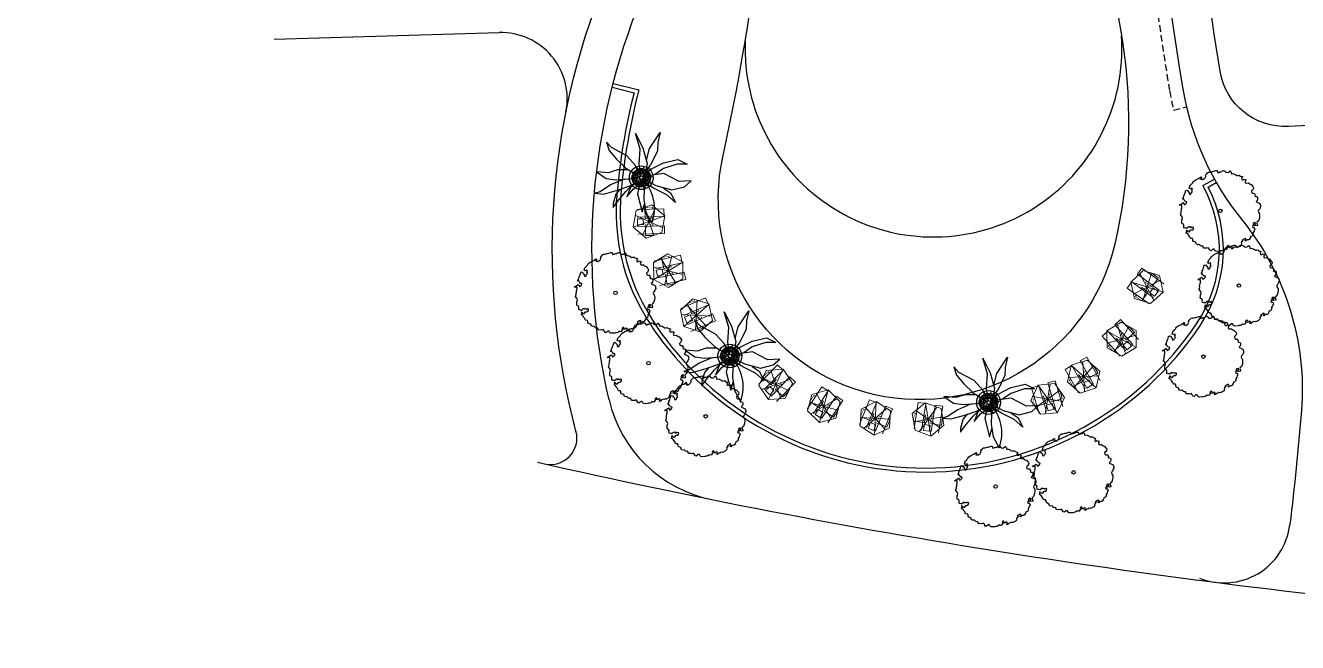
# Model space of a CAD drawing. Extents: x 309418 to 1212698, y 3438380 to 6877191.
# Drawn here: x 606364.3 to 606460.4, y 3439032.9 to 3439079.6 of the extents above; entities that cross this region are included whole.
import ezdxf

# ---------------------------------------------------------------- set-up
doc = ezdxf.new("R2010")
doc.units = 0
doc.header["$MEASUREMENT"] = 0
doc.set_wipeout_variables(frame=1)
doc.linetypes.add('DASHED', pattern=[0.75, 0.5, -0.25])
for name, color, linetype in [('CR-GL$0$CR-SW', 4, 'Continuous'), ('Draft _ Lines', 20, 'Continuous'), ('DRAFT LINES', 32, 'Continuous'), ('LA-FLOWERING-TREE', 221, 'Continuous'), ('LA-HARD-PAVE-HATCH-MARBLE-TYPE (PV - MT-BG-01-AN - RA- ∅ - 01)', 227, 'Continuous'), ('LA-HARD-PAVE-HATCH-WOOD-TYPE( PV - WO-DW-01-∅ - ∅-∅ - 04)', 17, 'Continuous'), ('LA-HARD-PAVE-LINE-01', 30, 'Continuous'), ('LA-PLNT-PALMS', 251, 'Continuous'), ('LA-PLNT-TREE-TRUNK', 52, 'Continuous')]:
    doc.layers.add(name, color=color, linetype=linetype)
doc.layers.add('HW-LA-SF-LOUNGE CHAIRS', color=215, linetype='Continuous', lineweight=0)
doc.layers.add('L-CON-SF-CABANA', color=215, linetype='Continuous', lineweight=0)
picture_1 = doc.add_image_def('image3.jpg', size_in_pixel=(7142, 4284))

# ---------------------------------------------------------------- blocks, each defined once
blk = doc.blocks.new('Lounge 1')
at = {"lineweight": 13, "extrusion": (0, 0, -1)}
blk.add_line((0.411, 1.439), (0.411, 0.859), dxfattribs=at)
blk.add_wipeout([(0.29, 0.859), (0.29, 0), (-0.29, 0), (-0.29, 0.859), (-0.411, 0.859), (-0.411, 1.439), (-0.29, 1.439), (-0.29, 2.03), (0.29, 2.03), (0.29, 1.439), (0.411, 1.439), (0.411, 0.859)])
at = {"extrusion": (0, 0, -1)}
for p, q in [((-0.29, 2.03), (-0.29, 0)), ((0.29, 2.03), (0.29, 0)), ((0.29, 0), (-0.29, 0))]:
    blk.add_line(p, q, dxfattribs=at)
at = {"lineweight": 13, "extrusion": (0, 0, -1)}
for p, q in [((-0.29, 1.439), (-0.411, 1.439)), ((-0.411, 1.439), (-0.411, 0.859)), ((0.411, 1.439), (0.29, 1.439)), ((-0.29, 0.859), (-0.411, 0.859)), ((0.411, 0.859), (0.29, 0.859))]:
    blk.add_line(p, q, dxfattribs=at)
blk.add_lwpolyline([(0.29, 1.439), (-0.29, 1.439)])
blk = doc.blocks.new('umbrella')
blk.add_lwpolyline([(-0.328, 1.236), (-1.23, 0.331), (-0.897, -0.902), (0.338, -1.231), (1.239, -0.326), (0.907, 0.907)], close=True)
for points in [[(0.329, -1.229), (-0.331, 1.235)], [(1.074, 0.287), (-1.064, -0.282)]]:
    blk.add_lwpolyline(points)
at = {"layer": 'L-CON-SF-CABANA', "extrusion": (0, 0, -1)}
for p, q in [((0.575, 0.995), (-0.571, -0.989)), ((-0.987, 0.575), (0.996, -0.57))]:
    blk.add_line(p, q, dxfattribs=at)
blk = doc.blocks.new('LA-SIDE TABLE-0')
at = {"layer": 'HW-LA-SF-LOUNGE CHAIRS'}
blk.add_lwpolyline([(-0.161, 0.157), (0.161, -0.157), (-0.153, -0.479), (-0.475, -0.166)], close=True, dxfattribs=at)
blk = doc.blocks.new('*U670')
at = {"layer": 'HW-LA-SF-LOUNGE CHAIRS', "rotation": 162.2570459346732}
blk.add_blockref('Lounge 1', (-0.269, 1.299), dxfattribs=at)
blk.add_blockref('Lounge 1', (0.969, 0.903), dxfattribs=at)
at = {"rotation": 206.4673177738114}
blk.add_blockref('LA-SIDE TABLE-0', (-0.268, -0.832), dxfattribs=at)
at = {"layer": 'HW-LA-SF-LOUNGE CHAIRS', "rotation": 165.7660392124923}
blk.add_blockref('umbrella', (0, 0.006), dxfattribs=at)
blk = doc.blocks.new('GH-B-LA-HD-FURN-Tree-Pit-140-C2')
blk.add_wipeout([(-0.285, 0.639), (-0.331, 0.617), (-0.371, 0.593), (-0.464, 0.524), (-0.509, 0.48), (-0.547, 0.437), (-0.566, 0.411), (-0.593, 0.373), (-0.614, 0.337), (-0.643, 0.276), (-0.665, 0.22), (-0.683, 0.154), (-0.692, 0.107), (-0.698, 0.047), (-0.7, 0.008), (-0.7, -0.016), (-0.696, -0.075), (-0.684, -0.149), (-0.657, -0.241), (-0.632, -0.301), (-0.605, -0.352), (-0.578, -0.395), (-0.516, -0.473), (-0.43, -0.552), (-0.377, -0.59), (-0.308, -0.629), (-0.192, -0.673), (-0.137, -0.686), (-0.026, -0.7), (0.028, -0.699), (0.16, -0.681), (0.232, -0.66), (0.287, -0.638), (0.411, -0.567), (0.473, -0.516), (0.517, -0.472), (0.565, -0.413), (0.608, -0.346), (0.66, -0.234), (0.679, -0.17), (0.695, -0.08), (0.699, 0.027), (0.674, 0.189), (0.649, 0.262), (0.618, 0.329), (0.576, 0.398), (0.529, 0.458), (0.47, 0.518), (0.414, 0.565), (0.336, 0.614), (0.277, 0.643), (0.234, 0.66), (0.176, 0.677), (0.135, 0.687), (0.1, 0.693), (0.045, 0.699), (0.004, 0.7), (-0.03, 0.699), (-0.071, 0.696), (-0.096, 0.693), (-0.124, 0.689), (-0.195, 0.672)])
at = {"linetype": 'Continuous', "ltscale": 7}
blk.add_circle((0, 0), 0.7, dxfattribs=at)
for centre, radius in [((0, 0), 0.7), ((-0.592, 0.009, 0), 0.0312), ((-0.526, 0.216, 0), 0.0751), ((-0.542, 0.345, 0), 0.0312), ((-0.482, 0.387, 0), 0.0312), ((-0.442, 0.118, 0), 0.0312), ((-0.432, -0.011, 0), 0.0312), ((-0.385, 0.277, 0), 0.0744), ((-0.38, 0.429, 0), 0.0489), ((-0.345, 0.538, 0), 0.0489), ((-0.319, 0.363, 0), 0.0312), ((-0.319, 0.189, 0), 0.0312), ((-0.223, 0.255, 0), 0.0751), ((-0.203, 0.436, 0), 0.0864), ((-0.239, 0.566, 0), 0.0312), ((-0.106, 0.624, 0), 0.0312), ((-0.046, 0.394, 0), 0.0751), ((-0.067, 0.526, 0), 0.0489), ((0.025, 0.561, 0), 0.0312), ((0.091, 0.494, 0), 0.0489), ((0.075, 0.397, 0), 0.0312), ((0.163, 0.33, 0), 0.0312), ((0.221, 0.245, 0), 0.0744), ((0.226, 0.418, 0), 0.0751), ((0.247, 0.56, 0), 0.0312), ((0.336, -0.05, 0), 0.0744), ((0.328, 0.519, 0), 0.0489), ((0.314, 0.186, 0), 0.0312), ((0.342, 0.102, 0), 0.0489), ((0.39, 0.277, 0), 0.0744), ((0.396, 0.429, 0), 0.0489), ((0.498, 0.095, 0), 0.0751), ((0.498, -0.073, 0), 0.0751), ((0.48, 0.346, 0), 0.0312), ((0.553, 0.255, 0), 0.0751), ((0.602, 0.143, 0), 0.0312), ((-0.664, -0.034, 0), 0.0312), ((-0.602, -0.135, 0), 0.0744), ((-0.523, -0.055, 0), 0.0312), ((-0.508, -0.414, 0), 0.0312), ((-0.505, -0.182, 0), 0.0312), ((-0.43, -0.174, 0), 0.0312), ((-0.406, -0.372, 0), 0.0489), ((-0.386, -0.273, 0), 0.0489), ((-0.327, -0.118, 0), 0.0744), ((-0.345, -0.437, 0), 0.0312), ((-0.285, -0.24, 0), 0.0489), ((-0.249, -0.546, 0), 0.0751), ((-0.229, -0.365, 0), 0.0864), ((-0.214, -0.155, 0), 0.0312), ((-0.175, -0.631, 0), 0.0312), ((-0.144, -0.505, 0), 0.0312), ((-0.11, -0.277, 0), 0.0489), ((-0.086, -0.557, 0), 0.0489), ((0.043, -0.574, 0), 0.0751), ((0.028, -0.318, 0), 0.0489), ((0.011, -0.474, 0), 0.0312), ((0.01, -0.669, 0), 0.0312), ((0.049, -0.404, 0), 0.0312), ((0.112, -0.242, 0), 0.0489), ((0.195, -0.556, 0), 0.0744), ((0.2, -0.382, 0), 0.0751), ((0.184, -0.17, 0), 0.0312), ((0.211, -0.253, 0), 0.0489), ((0.255, -0.157, 0), 0.0312), ((0.274, -0.477, 0), 0.0312), ((0.346, -0.263, 0), 0.0489), ((0.37, -0.372, 0), 0.0489), ((0.384, -0.154, 0), 0.0312), ((0.454, -0.455, 0), 0.0312), ((0.456, -0.261, 0), 0.0312), ((0.521, -0.179, 0), 0.0312)]:
    blk.add_circle(centre, radius)
for centre, radius, start, end in [((-0.738, 0.073, 0), 0.0751, 300.56995, 48.13189), ((-0.667, 0.152, 0), 0.0312, 228.25091, 106.0031), ((-0.703, 0.259, 0), 0.0489, 338.95156, 340.5973), ((-0.617, 0.292, 0), 0.0312, 212.38699, 96.93294), ((-0.532, 0.493, 0), 0.0744, 249.8969, 24.44616), ((-0.141, 0.712, 0), 0.0489, 225.13359, 337.31896), ((0.053, 0.676, 0), 0.0744, 161.29619, 9.73208), ((0.228, 0.639, 0), 0.0312, 117.36186, 23.37918), ((0.491, 0.534, 0), 0.0312, 191.31199, 263.52729), ((0.572, 0.436, 0), 0.0864, 143.86727, 290.7577), ((0.676, 0.067, 0), 0.0751, 82.37222, 288.96734), ((-0.683, -0.259, 0), 0.0489, 330.55443, 70.90521), ((-0.558, -0.308, 0), 0.0744, 243.04684, 174.73742), ((-0.568, -0.456, 0), 0.0312, 13.63317, 63.92155), ((-0.411, -0.524, 0), 0.0744, 297.59757, 166.13286), ((-0.345, -0.612, 0), 0.0312, 335.79609, 145.33578), ((-0.126, -0.734, 0), 0.0751, 29.1719, 131.34724), ((0.145, -0.71, 0), 0.0751, 33.568, 169.58741), ((0.364, -0.524, 0), 0.0744, 340.2974, 269.33505), ((0.527, -0.546, 0), 0.0751, 97.23348, 170.67419), ((0.547, -0.365, 0), 0.0864, 29.69595, 262.86872), ((0.661, -0.083, 0), 0.0489, 40.76282, 304.86097), ((0.672, -0.262, 0), 0.0489, 95.69847, 221.74846), ((0.664, -0.168, 0), 0.0312, 47.4763, 284.07386), ((0.73, -0.03, 0), 0.0312, 164.22546, 190.99296)]:
    blk.add_arc(centre, radius, start, end)
blk = doc.blocks.new('P200')
blk.add_lwpolyline([(0, -0.1), (0, 0.1)])
blk = doc.blocks.new('COARSE GRAVEL')
blk.add_wipeout([(0.677, 0.593), (0.693, 0.574), (0.693, 0.574), (0.73, 0.527), (0.758, 0.485), (0.793, 0.425), (0.81, 0.393), (0.831, 0.346), (0.85, 0.297), (0.867, 0.242), (0.883, 0.174), (0.894, 0.105), (0.899, 0.041), (0.9, -0.016), (0.898, -0.066), (0.892, -0.123), (0.88, -0.186), (0.867, -0.24), (0.848, -0.301), (0.82, -0.372), (0.79, -0.431), (0.757, -0.487), (0.72, -0.54), (0.681, -0.589), (0.641, -0.632), (0.605, -0.666), (0.579, -0.689), (0.53, -0.728), (0.477, -0.763), (0.444, -0.783), (0.404, -0.804), (0.374, -0.819), (0.305, -0.847), (0.25, -0.865), (0.153, -0.887), (0.088, -0.896), (0.02, -0.9), (-0.062, -0.898), (-0.179, -0.882), (-0.241, -0.867), (-0.295, -0.85), (-0.358, -0.826), (-0.43, -0.791), (-0.464, -0.771), (-0.526, -0.731), (-0.571, -0.696), (-0.616, -0.656), (-0.68, -0.59), (-0.714, -0.548), (-0.748, -0.5), (-0.791, -0.43), (-0.832, -0.343), (-0.866, -0.245), (-0.889, -0.14), (-0.899, -0.041), (-0.897, 0.077), (-0.881, 0.186), (-0.856, 0.277), (-0.839, 0.326), (-0.811, 0.39), (-0.778, 0.452), (-0.742, 0.509), (-0.702, 0.563), (-0.651, 0.621), (-0.592, 0.678), (-0.491, 0.754), (-0.4, 0.806), (-0.329, 0.838), (-0.192, 0.879), (-0.105, 0.894), (0.013, 0.9), (0.085, 0.896), (0.203, 0.877), (0.251, 0.864), (0.353, 0.828), (0.407, 0.803), (0.424, 0.794), (0.47, 0.768), (0.49, 0.755), (0.524, 0.732), (0.558, 0.706), (0.616, 0.656), (0.651, 0.622)])
at = {"rotation": 45.00000000604048}
blk.add_blockref('GH-B-LA-HD-FURN-Tree-Pit-140-C2', (0, 0), dxfattribs=at)
at = {"layer": 'LA-HARD-PAVE-HATCH-WOOD-TYPE( PV - WO-DW-01-∅ - ∅-∅ - 04)'}
blk.add_circle((0, 0), 0.9, dxfattribs=at)
at = {"layer": 'LA-HARD-PAVE-LINE-01'}
blk.add_circle((0, 0), 0.7, dxfattribs=at)
at = {"layer": 'LA-HARD-PAVE-HATCH-WOOD-TYPE( PV - WO-DW-01-∅ - ∅-∅ - 04)'}
for p, rotation in [((-0.8, 0.013), 269.0493109383438), ((-0.641, 0.479), 233.239448750675), ((-0.24, 0.763), 197.4295865630063), ((0.252, 0.759), 161.6197243753375), ((0.649, 0.468), 125.8098621876688), ((-0.656, -0.457), 304.8591731260126), ((-0.265, -0.755), 340.6690353136814), ((0.227, -0.767), 16.47889750135008), ((0.633, -0.489), 52.28875968901892), ((0.8, -0.027), 88.09862187668766)]:
    blk.add_blockref('P200', p, dxfattribs=dict(at, rotation=rotation))
blk = doc.blocks.new('GH-B-LA-PL-PALM')
for p, q in [((-1.517, 2.964), (-2.174, 3.082)), ((-2.174, 3.082), (-1.583, 2.408)), ((-0.725, 2.373), (-1.517, 2.964)), ((-2.808, 1.298), (-2.97, 2.047)), ((-2.97, 2.047), (-2.513, 1.474)), ((-1.583, 2.408), (-1.319, 1.141)), ((-0.226, 1.232), (-0.725, 2.373)), ((-1.933, 0.598), (-2.808, 1.298)), ((-2.513, 1.474), (-1.587, 0.875)), ((-1.319, 1.141), (-0.653, 0.504)), ((-0.022, 0.123), (-0.226, 1.232)), ((-0.955, 0.175), (-1.933, 0.598)), ((-1.587, 0.875), (-0.851, 0.675)), ((-0.955, 0.175), (-0.123, 0.023)), ((-0.653, 0.504), (-0.099, 0.076)), ((-0.585, -0.034), (-1.172, -0.045)), ((0.206, -1.184), (0.662, -1.757)), ((0.662, -1.757), (1.267, -2.163)), ((1.267, -2.163), (1.777, -2.915))]:
    blk.add_line(p, q)
for points in [[(-0.451, 1.808), (-0.499, 2.44), (-0.17, 3.188), (-0.209, 2.316), (0.031, 1.265), (0.106, 0.609)], [(0.075, 0.1), (0.543, 0.728), (1.155, 1.179), (1.809, 1.901), (2.162, 2.778)], [(0.112, 0.054), (1.131, 0.546), (1.977, 1.672), (1.392, 1.44)], [(-0.085, -0.091), (-0.721, -0.772), (-1.64, -1.411), (-2.332, -2.431), (-1.827, -1.319), (-1.132, -0.325), (-0.476, 0.023), (-0.125, 0.006)], [(0.484, -0.064), (1.072, -0.167), (1.803, 0.069), (1.06, 0.076), (0.462, 0.223)], [(-1.27, -0.522), (-2.104, -0.891), (-3.563, -1.025), (-2.852, -0.688), (-2.355, -0.309), (-1.172, -0.045)], [(-0.056, -0.112), (-0.459, -0.92), (-0.598, -1.887), (-0.356, -3.184), (-0.437, -3.729), (-0.092, -3.173), (0.082, -2.348), (0.165, -1.363), (0.015, -0.124)], [(0.089, -0.087), (1.018, -0.999), (1.885, -1.46), (2.766, -1.745), (3.106, -1.976), (2.762, -1.439), (1.868, -0.796), (1.076, -0.298), (0.553, -0.094), (0.123, -0.021)], [(1.777, -2.915), (1.7, -2.02), (1.329, -1.394), (0.682, -0.702)], [(1.682, -0.703), (2.163, -0.713), (2.841, -0.428), (3.079, -0.234), (2.524, -0.261), (1.55, -0.256), (0.968, -0.194)]]:
    blk.add_lwpolyline(points)
blk.add_arc((3.175, -0.24), 3.184, 108.55511, 173.42729)
at = {"layer": 'LA-PLNT-TREE-TRUNK'}
blk.add_circle((0, 0), 0.131, dxfattribs=at)
blk = doc.blocks.new('FTR-6')
blk.add_lwpolyline([(-2.443, -1.827), (-2.433, -1.751), (-2.405, -1.678), (-2.469, -1.618), (-2.646, -1.595), (-2.707, -1.511), (-2.662, -1.44), (-2.652, -1.364), (-2.624, -1.291), (-2.727, -1.252), (-2.788, -1.167), (-2.916, -1.048), (-2.888, -0.975), (-2.843, -0.904), (-2.907, -0.844), (-2.951, -0.762), (-2.941, -0.686), (-2.949, -0.608), (-3.03, -0.546), (-3.073, -0.464), (-3.046, -0.391), (-3.001, -0.32), (-3.044, -0.237), (-3.07, -0.157), (-3.06, -0.081), (-2.997, -0.013), (-2.97, 0.061), (-3.048, 0.148), (-3.056, 0.226), (-3.011, 0.297), (-2.992, 0.448), (-2.964, 0.521), (-2.972, 0.599), (-2.998, 0.679), (-2.843, 0.762), (-2.834, 0.837), (-2.808, 0.757), (-2.836, 0.684), (-2.775, 0.599), (-2.704, 0.59), (-2.613, 0.604), (-2.546, 0.57), (-2.481, 0.51), (-2.39, 0.524), (-2.31, 0.59), (-2.353, 0.673), (-2.441, 0.684), (-2.431, 0.76), (-2.516, 0.796), (-2.506, 0.872), (-2.591, 0.909), (-2.665, 0.893), (-2.736, 0.902), (-2.744, 0.98), (-2.811, 1.014), (-2.836, 1.094), (-2.774, 1.163), (-2.693, 1.229), (-2.666, 1.303), (-2.709, 1.385), (-2.682, 1.458), (-2.601, 1.525), (-2.539, 1.594), (-2.385, 1.676), (-2.34, 1.747), (-2.31, 1.974), (-2.237, 1.99), (-2.16, 2.031), (-2.097, 2.1), (-2.02, 2.142), (-1.939, 2.208), (-1.862, 2.249), (-1.782, 2.316), (-1.719, 2.385), (-1.798, 2.472), (-1.862, 2.531), (-1.774, 2.52), (-1.689, 2.483), (-1.512, 2.46), (-1.525, 2.36), (-1.57, 2.289), (-1.486, 2.252), (-1.415, 2.243), (-1.341, 2.259), (-1.264, 2.3), (-1.325, 2.385), (-1.315, 2.461), (-1.323, 2.538), (-1.296, 2.612), (-1.36, 2.671), (-1.212, 2.703), (-1.132, 2.77), (-1.058, 2.786), (-0.981, 2.827), (-0.886, 2.866), (-0.732, 2.949), (-0.662, 2.94), (-0.636, 2.86), (-0.646, 2.784), (-0.638, 2.706), (-0.728, 2.564), (-0.65, 2.477), (-0.573, 2.518), (-0.499, 2.534), (-0.428, 2.525), (-0.373, 2.672), (-0.303, 2.663), (-0.275, 2.736), (-0.41, 2.805), (-0.418, 2.883), (-0.264, 2.965), (-0.19, 2.981), (-0.119, 2.972), (-0.046, 2.988), (0.025, 2.979), (0.099, 2.995), (0.19, 3.009), (0.331, 2.991), (0.399, 2.957), (0.469, 2.948), (0.604, 2.879), (0.815, 2.852), (0.823, 2.774), (0.676, 2.742), (0.74, 2.682), (0.765, 2.602), (0.853, 2.591), (0.938, 2.554), (1.033, 2.593), (1.107, 2.609), (1.152, 2.68), (1.226, 2.696), (1.296, 2.687), (1.37, 2.703), (1.458, 2.692), (1.522, 2.632), (1.604, 2.57), (1.671, 2.536), (1.735, 2.477), (1.937, 2.374), (2.001, 2.314), (1.974, 2.241), (1.929, 2.17), (2.01, 2.108), (2.081, 2.099), (2.145, 2.039), (2.212, 2.005), (2.283, 1.996), (2.35, 1.962), (2.411, 1.877), (2.383, 1.804), (2.391, 1.726), (2.452, 1.641), (2.537, 1.604), (2.678, 1.586), (2.686, 1.508), (2.596, 1.366), (2.678, 1.304), (2.721, 1.222), (2.772, 1.062), (2.78, 0.984), (2.844, 0.924), (2.925, 0.862), (2.916, 0.787), (2.959, 0.704), (3.019, 0.62), (2.942, 0.578), (2.869, 0.562), (2.82, 0.466), (2.902, 0.404), (2.973, 0.395), (3.03, 0.285), (2.985, 0.214), (2.914, 0.223), (2.852, 0.155), (2.86, 0.077), (2.988, -0.042), (3.003, -0.198), (3.047, -0.281), (3.027, -0.432), (3.035, -0.51), (2.99, -0.581), (2.913, -0.622), (2.839, -0.638), (2.769, -0.629), (2.695, -0.645), (2.629, -0.739), (2.654, -0.819), (2.733, -0.906), (2.723, -0.982), (2.696, -1.055), (2.622, -1.071), (2.647, -1.151), (2.708, -1.236), (2.681, -1.31), (2.618, -1.378), (2.541, -1.42), (2.467, -1.436), (2.397, -1.427), (2.387, -1.502), (2.43, -1.585), (2.481, -1.745), (2.454, -1.818), (2.409, -1.889), (2.346, -1.958), (2.272, -1.974), (2.195, -2.015), (2.121, -2.032), (2.051, -2.022), (1.974, -2.064), (1.929, -2.135), (1.919, -2.21), (1.891, -2.284), (1.829, -2.353), (1.668, -2.486), (1.514, -2.568), (1.44, -2.584), (1.352, -2.573), (1.278, -2.589), (1.233, -2.66), (1.206, -2.733), (1.129, -2.775), (1.086, -2.692), (0.986, -2.628), (1.063, -2.587), (1.211, -2.555), (1.168, -2.472), (1.083, -2.436), (1.006, -2.477), (0.908, -2.541), (0.834, -2.557), (0.807, -2.631), (0.871, -2.69), (0.861, -2.766), (0.816, -2.837), (0.742, -2.853), (0.665, -2.894), (0.517, -2.926), (0.437, -2.993), (0.36, -3.034), (0.29, -3.025), (0.205, -2.988), (0.128, -3.03), (-0.02, -3.062), (-0.091, -3.053), (-0.155, -2.993), (-0.24, -2.957), (-0.313, -2.973), (-0.339, -2.893), (-0.268, -2.902), (-0.194, -2.886), (-0.185, -2.81), (-0.252, -2.776), (-0.393, -2.757), (-0.46, -2.723), (-0.453, -2.801), (-0.526, -2.817), (-0.594, -2.783), (-0.639, -2.854), (-0.716, -2.895), (-0.79, -2.911), (-0.86, -2.902), (-0.927, -2.868), (-0.998, -2.859), (-1.065, -2.824), (-1.126, -2.74), (-1.211, -2.703), (-1.278, -2.669), (-1.419, -2.651), (-1.487, -2.616), (-1.41, -2.575), (-1.336, -2.559), (-1.358, -2.454), (-1.517, -2.433), (-1.542, -2.353), (-1.468, -2.337), (-1.441, -2.263), (-1.508, -2.229), (-1.582, -2.245), (-1.645, -2.314), (-1.792, -2.346), (-1.86, -2.312), (-1.885, -2.232), (-2.026, -2.213), (-2.094, -2.179), (-2.158, -2.12), (-2.225, -2.085), (-2.417, -1.907), (-2.431, -1.879)], close=True)
blk.add_circle((0, 0), 0.13)

msp = doc.modelspace()

# ---------------------------------------------------------------- linework, layer by layer
at = {"layer": 'CR-GL$0$CR-SW'}
msp.add_arc((606522.42723, 3439571.15128), 538, 257.1764278, 264.8286741, dxfattribs=at)
at = {"layer": 'Draft _ Lines', "color": 114, "linetype": 'DASHED', "true_color": 0x139b48}
msp.add_lwpolyline([(606451.08261, 3439073.19744, -0.01619314), (606450.7906, 3439074.62875, -0.02522005), (606448.68919, 3439092.28843, 0.15964606), (606445.18441, 3439100.94667, -0.4202804), (606447.10245, 3439121.1865, 0.23559985), (606448.95311, 3439125.24903, 0.03901299), (606447.77615, 3439135.59329, 0.21062265), (606443.17828, 3439142.22176), (606439.0859, 3439144.72611, -0.40734652), (606436.68478, 3439154.20934), (606436.78555, 3439154.38304, 0.20261211), (606437.76269, 3439162.10638, -0.01615031), (606437.27017, 3439164.10457, 0.66438774), (606417.34888, 3439167.90658, 0.12446584), (606410.84491, 3439149.45415)], format="xyb", dxfattribs=at)
msp.add_lwpolyline([(606451.08261, 3439073.19744), (606452.05544, 3439073.42895)], dxfattribs=at)
at = {"layer": 'LA-FLOWERING-TREE'}
for points in [[(606405.93758, 3439048.91114, -0.16357359), (606408.1184, 3439082.81007, 0.0974011), (606409.60898, 3439090.38364, 0.026476), (606406.92422, 3439141.18496, -0.15025322), (606411.86219, 3439166.51417, 0.19802132), (606413.98898, 3439184.90734)], [(606408.43632, 3439051.29407, -0.15511116), (606410.89481, 3439081.67361, 0.0974011), (606412.60898, 3439090.38321, 0.026476), (606409.90747, 3439141.50158, -0.17481696), (606416.51601, 3439168.46006, -0.66438774), (606438.24834, 3439164.31241, 0.0632462), (606440.81036, 3439156.96918)], [(606440.81036, 3439156.96918, -0.15193074), (606449.79585, 3439117.70031, 0.06144611), (606451.77638, 3439074.79682, 0.12878145), (606456.28089, 3439064.84448, -0.19247616), (606460.73844, 3439050.47882, -0.01046572), (606459.86858, 3439041.84055)], [(606482.42792, 3439073.07982), (606459.77646, 3439071.95103, -0.38114464), (606454.5947, 3439076.1285, -0.04372764), (606452.29145, 3439106.13781, -0.3965764), (606457.0423, 3439111.07762), (606480.47618, 3439112.2454)], [(606408.67294, 3439074.92248), (606410.31968, 3439074.49658, 0.04053103), (606409.02051, 3439066.73729, 0.1451807), (606410.74437, 3439058.38224, 0.0396003), (606412.4795, 3439055.68101, 0.51523361), (606453.11035, 3439056.93523, 0.27268228), (606453.69561, 3439067.37581), (606454.31186, 3439067.71693)]]:
    msp.add_lwpolyline(points, format="xyb", dxfattribs=at)
for points in [[(606383.13935, 3439078.56398), (606400.13503, 3439079.04956)], [(606408.74806, 3439075.21292), (606410.68434, 3439074.71214)], [(606453.29167, 3439067.49511), (606454.16658, 3439067.9794)]]:
    msp.add_lwpolyline(points, dxfattribs=at)
at = {"layer": 'LA-FLOWERING-TREE', "elevation": 0}
msp.add_lwpolyline([(606418.71993, 3439078.43952, 1.05676871), (606447.15221, 3439078.8033, 1.15140382)], format="xyb", dxfattribs=at)
at = {"layer": 'LA-FLOWERING-TREE'}
for centre, radius, start, end in [((606400.27783, 3439074.0516), 5, 348.6899354, 91.6365596), ((606418.17973, 3439053.54481), 10, 193.0072658, 258.6127935), ((606404.00482, 3439048.39691), 2, 257.2359065, 14.8986782), ((606454.90531, 3439042.44552), 5, 247.959326, 353.0505563)]:
    msp.add_arc(centre, radius, start, end, dxfattribs=at)

# ---------------------------------------------------------------- block references
at = {"layer": 'LA-FLOWERING-TREE', "rotation": 45.77054702215741}
msp.add_blockref('FTR-6', (606456.01887, 3439059.92587), dxfattribs=at)

# ---------------------------------------------------------------- pictures from other files: only their frames are drawn
at = {"layer": 'LA-FLOWERING-TREE'}
image = msp.add_image(picture_1, insert=(606209.84417, 3438978.84791, 24.98381), size_in_units=(467.97699, 280.70756), rotation=0.8380648, dxfattribs=dict(at, fade=91))
image.dxf.flags = 7

# ---------------------------------------------------------------- next in the draw order: block references
at = {"layer": 'HW-LA-SF-LOUNGE CHAIRS'}
for p, rotation in [((606411.45203, 3439064.76652), 289.0393986211086), ((606421.02987, 3439052.44699), 333.3257768311945), ((606441.57643, 3439051.35099), 34.3857259324128), ((606432.54241, 3439049.80712), 8.768461149441858)]:
    msp.add_blockref('*U670', p, dxfattribs=dict(at, rotation=rotation))
at = {"layer": 'LA-HARD-PAVE-HATCH-MARBLE-TYPE (PV - MT-BG-01-AN - RA- ∅ - 01)', "rotation": 6.135701135505339}
msp.add_blockref('COARSE GRAVEL', (606437.10686, 3439051.08895), dxfattribs=at)

# ---------------------------------------------------------------- next in the draw order: block references
at = {"layer": 'HW-LA-SF-LOUNGE CHAIRS'}
for p, rotation in [((606412.89991, 3439061.04443), 300.11099317363), ((606444.29116, 3439053.04695), 47.19435832389824), ((606424.66527, 3439050.79348), 344.3973713837159)]:
    msp.add_blockref('*U670', p, dxfattribs=dict(at, rotation=rotation))
at = {"layer": 'LA-FLOWERING-TREE', "rotation": 45.77054702215741}
for p in [(606443.53046, 3439045.80167), (606437.64129, 3439044.7358)]:
    msp.add_blockref('FTR-6', p, dxfattribs=at)
at = {"layer": 'LA-HARD-PAVE-HATCH-MARBLE-TYPE (PV - MT-BG-01-AN - RA- ∅ - 01)', "rotation": 6.135701135505339}
msp.add_blockref('COARSE GRAVEL', (606410.8668, 3439068.08144), dxfattribs=at)

# ---------------------------------------------------------------- next in the draw order: block references
at = {"layer": 'HW-LA-SF-LOUNGE CHAIRS'}
for p, rotation in [((606415.03562, 3439057.66967), 311.1825877261516), ((606447.156, 3439055.87337), 60.00299071538371), ((606428.55129, 3439049.87366), 355.9598287579565)]:
    msp.add_blockref('*U670', p, dxfattribs=dict(at, rotation=rotation))
at = {"layer": 'LA-PLNT-PALMS', "rotation": 231.1357011280185}
for p in [(606410.8668, 3439068.08144), (606437.10686, 3439051.08895)]:
    msp.add_blockref('GH-B-LA-PL-PALM', p, dxfattribs=at)

# ---------------------------------------------------------------- next in the draw order: block references
at = {"layer": 'HW-LA-SF-LOUNGE CHAIRS', "rotation": 71.79842712620487}
msp.add_blockref('*U670', (606449.07694, 3439059.81305), dxfattribs=at)
at = {"layer": 'LA-FLOWERING-TREE', "rotation": 45.77054702215741}
for p in [(606408.91967, 3439059.37838), (606411.41289, 3439054.05825)]:
    msp.add_blockref('FTR-6', p, dxfattribs=at)
at = {"layer": 'LA-HARD-PAVE-HATCH-MARBLE-TYPE (PV - MT-BG-01-AN - RA- ∅ - 01)', "rotation": 6.135701135505339}
msp.add_blockref('COARSE GRAVEL', (606417.56496, 3439054.60059), dxfattribs=at)

# ---------------------------------------------------------------- next in the draw order: linework, layer by layer
at = {"layer": 'DRAFT LINES', "color": 4}
msp.add_lwpolyline([(606414.42231, 3439148.87783, -0.40134182), (606421.30327, 3439162.13066, -0.57477724), (606433.74808, 3439151.33062, 0.2578383), (606437.77459, 3439139.07316, -0.33196142), (606441.17719, 3439120.48452, 0.25221008), (606442.12222, 3439092.80428, -0.19112315), (606446.63554, 3439063.05257, -0.99551036), (606417.0459, 3439069.75146, 0.12630795)], format="xyb", close=True, dxfattribs=at)
at = {"layer": 'LA-FLOWERING-TREE'}
msp.add_lwpolyline([(606410.68434, 3439074.71214, 0.04139832), (606409.3307, 3439066.84222, 0.15036987), (606411.1778, 3439058.21504, 0.03519306), (606412.7183, 3439055.86259, 0.51523361), (606452.86081, 3439057.10174, 0.28052207), (606453.29167, 3439067.49511)], format="xyb", dxfattribs=at)

# ---------------------------------------------------------------- next in the draw order: block references
at = {"layer": 'LA-FLOWERING-TREE', "rotation": 45.77054702215741}
for p in [(606454.62122, 3439065.56977), (606453.33514, 3439054.55071), (606415.73072, 3439050.04155)]:
    msp.add_blockref('FTR-6', p, dxfattribs=at)
at = {"layer": 'LA-PLNT-PALMS', "rotation": 231.1357011280185}
msp.add_blockref('GH-B-LA-PL-PALM', (606417.56496, 3439054.60059), dxfattribs=at)

doc.saveas('drawing.dxf')
